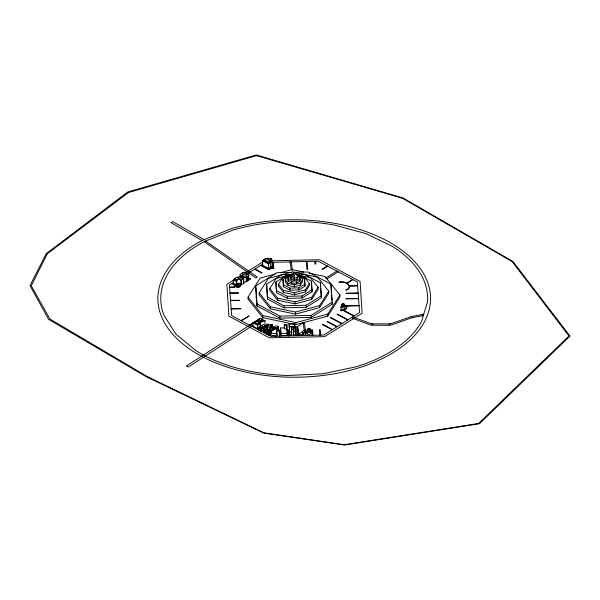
<?xml version="1.0" encoding="UTF-8"?>
<svg xmlns="http://www.w3.org/2000/svg" width="600" height="600" viewBox="0 0 600 600"><rect width="100%" height="100%" fill="white"/><g stroke="black" fill="none" stroke-linecap="round" stroke-linejoin="round"><path stroke-width="0.9" d="M264.562 331.702L264.69 330.322L263.805 330.195L263.678 331.575L265.657 332.67L266.168 332.58L266.288 331.207L265.403 331.08L265.275 332.452M268.65 268.425L268.65 264.105A2.85 1.643 0 0 1 270.337 262.935L270.54 261.615L272.362 261.728L272.25 267.202A2.85 1.643 0 0 0 271.095 267.142L270.337 267.255A2.85 1.643 0 0 0 268.65 268.425L262.522 265.14L262.522 260.812L265.605 259.035M270.428 262.763L270.555 260.745A2.79 1.612 0 0 0 270.21 258.712A2.79 1.612 0 0 0 266.685 258.517L270.555 260.745M272.25 267.202L272.362 261.728M246.255 273.435A1.328 0.765 0 0 1 247.192 273.975A1.328 0.765 0 0 1 248.123 274.515A1.328 0.765 0 0 1 249.097 275.16A1.328 0.765 0 0 1 248.445 275.918L248.13 276.045A1.328 0.765 0 0 1 247.192 276.593A1.328 0.765 0 0 1 246.255 277.132A1.328 0.765 0 0 1 244.98 277.695A1.328 0.765 0 0 1 243.697 277.132A1.328 0.765 0 0 1 242.76 276.593A1.328 0.765 0 0 1 241.83 276.045A1.328 0.765 0 0 1 240.892 275.505A1.328 0.765 0 0 1 239.91 274.77A1.328 0.765 0 0 1 240.892 274.035A1.328 0.765 0 0 1 241.83 273.487A1.328 0.765 0 0 1 242.445 273.03L242.7 272.962A1.328 0.765 0 0 1 243.757 272.37A1.328 0.765 0 0 1 245.108 272.707M248.145 275.993L248.13 280.485A1.328 0.765 0 0 1 247.192 281.025A1.328 0.765 0 0 1 246.255 281.565A1.328 0.765 0 0 1 244.98 282.127A1.328 0.765 0 0 1 243.697 281.565A1.328 0.765 0 0 1 243.382 281.49M293.452 274.192C293.82 273.945 294.075 274.538 293.452 274.028M293.603 274.028L293.64 274.305M292.245 274.545L291.855 274.365C290.767 276.157 292.942 273.788 291.952 275.077M291.907 275.115L291.968 274.74M270.735 334.853A9.953 5.745 0 0 0 276.885 335.873L276.885 333.712A9.953 5.745 0 0 1 270.735 332.692L270.892 330.795L268.605 330.728L268.44 334.582C270.608 336.48 271.425 333.51 270.735 331.612M270.952 332.498L271.035 331.103M270.697 324.772L270.653 326.618A0.9 0.517 0 0 0 270.862 327M266.325 329.978L266.445 328.597L266.955 328.507L267.337 329.805M267.218 330.097L267.337 328.718M267.532 330.712L267.772 331.23L268.418 330.855L266.288 331.418L264.57 330.832L264.308 330.322L265.222 329.085L264.847 328.868L264.195 329.243L264.337 330.03M267.532 330.93L268.305 330.202L268.05 329.483L268.56 329.392L268.815 330.983L268.942 329.603M267.923 329.993L268.05 329.483M266.168 332.58L266.288 331.207M266.288 332.288L268.418 331.935M341.145 306.112L341.678 305.055L342.472 305.587L341.145 306.112L340.995 309.638A3.683 2.13 0 0 0 344.603 306.72M341.82 305.858L341.82 304.778L342.54 304.103L342.472 306.668L341.145 307.192M342.54 304.103L342.36 305.01L342.757 305.077L342.757 304.538L342.007 304.41M342.757 304.538L341.82 304.778M342.757 305.077L342.57 305.445L343.493 305.205L342.54 304.642M260.048 326.722L259.485 326.888M274.462 329.543L274.462 327.112L275.108 326.025L277.058 325.808L278.362 326.67L278.362 329.918L277.71 330.998L276.495 331.14L276.885 335.873M277.71 330.998L277.71 327.757L278.362 326.67M309.06 273.157L325.132 276.562L339.915 294.998L339.915 297.038L327.795 316.11L295.86 324.645L262.83 317.647L248.048 299.212L248.048 297.173L260.168 278.1L275.25 274.065M259.207 292.822L268.38 278.385L292.56 271.92L317.565 277.222L328.755 291.173L328.755 293.22L319.575 307.657L295.403 314.123L270.397 308.82L259.207 294.862L259.207 292.822L270.397 306.78L270.397 308.82M296.647 274.755L310.343 277.657L318.105 287.34L318.105 289.388L311.737 299.4L294.968 303.885L277.62 300.21L269.85 290.528L269.85 288.48L276.225 278.468L292.11 274.215M298.478 275.993L304.455 277.26L309.428 283.462L309.428 285.502L305.347 291.915L294.615 294.788L283.507 292.433L278.535 286.237L278.535 284.19L282.615 277.778L291.053 275.438M297.18 275.498L299.843 276.067L302.625 279.532L302.625 281.58L300.345 285.165L294.337 286.778L288.12 285.457L285.337 281.985L285.337 279.945L287.618 276.353L287.618 277.718M289.815 275.94L290.91 274.207L293.812 273.435L296.805 274.065L298.147 275.737L298.147 277.597L297.053 279.33L294.15 280.103L291.15 279.465L289.815 277.793L289.815 275.94L291.15 277.612L291.15 279.465M297.053 279.33L297.053 277.47L298.147 275.737M300.345 285.165L300.345 283.125L302.625 279.532M305.347 291.915L305.347 289.875L309.428 283.462M311.737 299.4L311.737 297.36L318.105 287.34M319.575 307.657L319.575 305.61L328.755 291.173M327.795 316.11L327.795 314.07L339.915 294.998M259.575 318.615L257.317 320.985L252.892 322.913L252.892 326.153L257.722 328.553L260.452 326.67L260.07 322.582L265.072 320.76L265.072 324.007L260.07 325.822L260.452 326.67M258.127 320.197L260.13 318.188L262.29 318.9L262.29 319.98L260.28 321.998L258.127 321.278L258.127 320.197L260.28 320.918L262.29 318.9M291.855 274.455C291.885 275.34 291.09 274.043 292.305 274.725M291.757 274.92L292.125 274.455M294.585 275.827C293.325 275.355 295.065 276.045 293.865 275.865M268.41 331.028L269.647 331.905L270.952 331.418M297.487 326.798L303.135 322.455L304.538 323.692L305.618 331.267L303.195 333.135L302.243 332.295L303.382 334.567L299.025 334.778L298.567 334.373L297.487 326.798L297.945 327.202M298.567 334.373L304.215 330.03L303.135 322.455M307.68 329.1L308.745 328.29L310.14 328.905L310.14 330.668L309.075 331.478L307.68 330.862L307.68 329.1L309.075 329.715L310.14 328.905M294.045 274.32L294.022 273.923M272.362 324.712L272.362 326.438L273.57 327.097L273.57 328.68L271.987 329.767A0.84 0.488 0 0 1 270.435 329.858L269.16 329.183L269.16 327.593L270.697 326.505M273.57 327.097L271.987 328.185A0.84 0.488 0 0 0 271.425 327.577M257.722 328.553L257.722 325.312L260.452 323.43M254.73 322.163L256.92 320.692L259.478 321.96L259.478 323.04L260.017 322.995L259.358 322.748L257.28 324.51L254.73 323.25L254.73 322.163L257.28 323.43L259.478 321.96M293.513 276.99L293.993 277.403L293.513 276.99L293.513 277.53L293.993 277.403M236.333 280.365L234.87 279.6L234.87 278.46L237.067 277.05L239.985 278.618M235.733 284.595L233.333 283.343L233.333 280.103L234.75 279.195M237.067 280.748L237.067 279.608L239.265 278.19M236.535 284.197L236.535 280.14L240.788 277.41L243.45 278.79L243.45 283.657L240.93 284.82L240.93 279.952M240.233 284.572A3.285 1.897 0 0 1 240.63 284.692L241.32 285.022L241.32 280.155L243.45 278.79M251.595 326.22L188.25 366.998L186.322 366L260.212 318.435L249.555 325.14M265.485 327.375L265.485 326.483L266.22 326.01L267.593 326.767L266.22 326.475L266.595 324.93L268.043 324.007L269.04 324.525L269.04 326.272L266.483 327.9L264.9 327.075L266.82 325.425M264.9 327.075L266.82 325.853M267.593 327.195L267.593 325.447L269.04 324.525M266.483 327.9L266.483 327L267.218 326.528L267.218 327M270.6 331.665L275.243 328.71L275.243 327.63M233.692 282.397L229.388 285.105L231.697 315.69L270.788 336.382L323.767 335.048L359.603 312.48L357.3 281.888L318.21 261.202L272.73 262.343L273.157 267.998L273.78 267.983L273.353 262.327M246.757 274.163L263.077 263.888M243.833 283.335L244.29 283.05M327.067 265.89L321.975 269.1L322.665 269.46L327.757 266.257M241.005 320.618L249.173 315.9L241.373 320.812M325.635 278.16L336.877 271.08M251.535 326.19L253.065 325.23M326.933 278.91L338.228 271.793M258.105 329.663L266.692 324.705L261.472 327.99M262.043 326.168A2.265 1.305 0 0 1 263.978 327.195L264 329.452L261.225 331.192L258.712 329.858L258.712 328.26A3.69 2.13 0 0 0 262.043 326.168L263.978 327.195L260.655 329.295L260.655 330.885M261.225 331.192L261.225 329.603L264 327.862A3.157 1.823 0 0 0 263.978 327.202M266.235 333.968L268.515 332.535M270.788 331.103L274.59 328.71M352.673 279.442L346.875 283.087L346.312 282.78A8.25 4.762 0 0 0 338.895 282.022L339.135 282.3A7.695 4.44 0 0 1 345.998 283.013L347.295 283.733A7.695 4.44 0 0 1 345.772 290.183L347.438 289.778A8.25 4.762 0 0 0 349.575 286.695L349.485 286.125L357.608 285.923M352.972 279.6L347.168 283.252L349.433 285.803L357.577 285.577M266.632 334.178L268.147 333.225M271.185 331.312L274.222 329.4M255.735 290.025L255.735 285.938L276.862 272.7L291.525 272.355M295.665 274.335L304.035 274.14L320.46 282.877L321.375 297.803L306.24 307.29L283.928 307.815L267.502 299.077L266.587 284.153L281.722 274.665L292.875 274.403M296.94 275.505L300.623 275.415L311.483 281.19L312.082 291.75L302.085 298.013L287.332 298.365L276.48 292.59L275.873 282.03L285.877 275.767L290.483 275.655M298.005 275.452L304.582 278.947L304.942 286.147L298.89 289.942L289.957 290.16L283.38 286.657L283.013 279.457L291.3 274.358M299.97 278.962L299.97 281.01L296.663 283.08L291.78 283.192L288.195 281.288L287.993 276.428L288.195 279.24L291.78 281.153L296.663 281.04L299.97 278.962L299.767 276.15L296.175 274.237M283.013 279.457L283.38 284.618L289.957 288.112L298.89 287.903L304.942 284.108M275.873 282.03L276.48 290.55L287.332 296.325L302.085 295.972L312.082 289.702M266.587 284.153L267.502 297.038L283.928 305.775L306.24 305.243L321.375 295.763M255.735 285.938L257.017 303.923L279.945 316.118L311.1 315.382L332.22 302.145L330.945 284.16L308.017 271.965L293.355 272.31M255.735 287.978L257.017 305.962L279.945 318.165L311.1 317.43L332.22 304.185L332.22 302.145M234.712 279.413L226.882 284.272L228.907 316.132L269.355 337.83L324.532 336.66L362.115 313.305L360.09 281.452L319.642 259.755L271.95 260.767M237.847 277.462L240.195 276.007M245.678 272.595L262.897 261.892M342.915 304.192C345.3 301.86 341.303 306.638 343.462 304.155M263.962 259.538L265.935 258.39L270.33 260.925L270.33 261.9L268.35 263.04L263.962 260.505L263.962 259.538L268.35 262.072L270.33 260.925M291.36 276.165L292.132 276.233C292.358 277.29 290.67 275.798 291.705 276.368L291.705 276.15M291.36 276.345L291.915 276.112L291.915 276.668M293.767 277.237L293.993 277.26M342.57 305.985L343.755 305.76L342.952 306.57L343.83 306.638L343.418 306.218M270.382 329.843L270.42 325.605M202.005 240.532L231.142 228.728A136.343 78.72 0 0 1 430.41 295.028A136.343 78.72 0 0 1 242.123 371.272A136.343 78.72 0 0 1 202.005 240.532L170.947 222.6L172.718 221.58L204.083 239.685M204.127 241.688L232.68 230.167A133.425 77.032 0 0 1 334.418 225.075L365.97 233.587L392.64 246.525A133.425 77.032 0 0 1 427.493 301.942L421.418 321.743A133.425 77.032 0 0 1 355.718 366.877L322.98 373.74L288.278 375.48A133.425 77.032 0 0 1 195.757 350.52L175.8 334.043L163.913 315.142A133.425 77.032 0 0 1 204.127 241.688L255.87 277.905L257.303 277.072L205.35 240.907M412.785 317.423L390.668 325.245L371.31 325.245L352.29 318.225L353.25 317.115L372.892 324.33M261.885 320.962L261.907 321.457L262.507 321.097M389.062 324.315L411.338 316.59L423.72 314.243M308.243 329.168A1.838 1.057 0 0 0 307.087 329.993L306.938 330.233A1.328 0.765 0 0 0 306.81 331.44L306.99 333.705A1.8 1.035 0 0 0 308.94 334.485A1.8 1.035 0 0 0 310.53 333.472L310.695 331.395A1.328 0.765 0 0 0 310.815 330.188L310.725 330.053A1.838 1.057 0 0 0 310.058 329.332M310.522 333.435L310.695 333.382A1.328 0.765 0 0 0 311.048 332.317M280.567 272.647L292.103 269.565L303.705 272.025M291.15 277.612L294.15 278.243L297.053 277.47M285.337 279.945L288.12 283.418L294.337 284.73L300.345 283.125M278.535 284.19L283.507 290.392L294.615 292.74L305.347 289.875M269.85 288.48L277.62 298.163L294.968 301.845L311.737 297.36M270.397 306.78L295.403 312.075L319.575 305.61M248.048 297.173L262.83 315.608L295.86 322.605L327.795 314.07M294.562 275.692L293.97 275.452M248.145 280.425L248.445 280.35A1.328 0.765 0 0 0 248.722 279.15M270.428 262.222L271.095 262.275A2.85 1.643 0 0 1 272.25 262.335M411.982 317.7L423.322 315.548M266.325 328.897L267.218 329.017M265.215 329.085L268.05 329.692M263.678 330.495L264.57 330.615M267.923 329.775L268.815 329.903M265.275 331.373L266.168 331.5M422.123 314.858L423.607 314.618M274.462 327.112L275.767 327.975L277.71 327.757M275.243 328.71L276.495 328.972L276.885 333.712M293.062 326.933L294.945 326.858L295.575 331.86L295.575 334.89L293.692 334.965L293.062 326.933L293.692 334.965M293.692 331.942L295.575 331.86M284.288 327.877L280.462 328.005L280.995 335.603L287.34 335.392L286.942 329.25A2.52 1.455 0 0 1 284.288 327.877L284.288 324.638L286.8 324.555L286.942 330.69M280.462 328.005L280.995 333.442L287.34 333.233M289.11 324.09L294.593 323.91L294.832 326.423L289.358 326.603L289.11 324.09L289.358 329.625M291.18 329.565L293.01 329.505M269.933 258.9L271.657 258.847L271.965 262.103L271.965 261.562M291.315 326.64L289.373 326.692L289.785 335.19L291.735 335.138L291.315 326.64L291.735 335.138M289.785 331.86L291.735 331.808M229.545 287.1L234.375 286.905A3.885 2.243 0 0 1 235.335 285.548L231.833 283.567M229.567 287.4L234.78 287.28A3.555 2.055 0 0 1 235.44 285.81M229.98 292.897L238.68 292.987L230.002 293.205M358.14 292.98L345.96 293.288L358.163 293.34M230.535 300.278L239.46 300.368L230.558 300.585M358.553 298.44L345.87 298.763L358.575 298.77M231.165 308.7L241.005 308.715L231.188 308.955M345.938 305.775L359.077 305.445M346.298 306.105L359.1 305.79M304.748 329.76L305.475 329.737L305.903 335.498M289.072 275.663L290.858 275.618M371.67 323.88L390.33 323.88M342.472 305.587L341.407 305.587L341.407 307.207M291.907 274.987L291.487 274.868M343.493 305.205L342.93 305.955L343.41 306.233M343.493 305.745L342.938 304.71M306.945 333.472L306.81 333.428A1.328 0.765 0 0 1 306.938 332.212M344.093 304.755L346.485 306.308A5.498 3.173 0 0 1 344.212 310.23L341.752 310.673L340.455 310.627L340.642 310.275A4.853 2.805 0 0 0 345.81 308.722A4.853 2.805 0 0 0 344.678 305.43M261.93 319.538L265.072 320.76M271.965 266.423L272.362 266.595M252.892 322.913L257.722 325.312M234.87 278.46L237.067 279.608M233.333 280.103L236.535 281.767M258.33 327.585L257.745 327.877M266.595 324.93L267.593 325.447M265.485 326.483L266.483 327M264.9 326.647L265.485 326.947M342.173 323.46L330.623 317.377L330.142 317.655L341.685 323.767M260.925 265.237L268.905 269.468A6.038 3.488 0 0 1 272.745 268.028L273.765 268.207A6.195 3.577 0 0 0 268.853 269.812L260.61 265.44M343.845 310.32L354.27 315.84M343.222 310.485L353.85 316.11M254.97 268.995L262.155 272.79L261.712 273.075L254.528 269.272M348.09 319.733L337.418 314.085L336.998 314.355L347.663 320.002M248.392 277.725L250.77 278.985L250.343 279.255L248.752 278.415M337.178 326.61L327.435 321.45L327.045 321.697L336.788 326.85M332.543 329.528L322.733 324.33L322.343 324.577L332.153 329.767M232.163 283.358L235.808 285.285M258.712 328.26L261.225 329.603M262.522 260.812L268.65 264.105M241.32 280.155L240.63 279.832A3.285 1.897 0 0 0 236.535 280.14M269.16 327.593L270.36 328.155A0.84 0.488 0 0 1 270.99 327.57M268.942 330.69L268.56 329.392M291.705 276.233L292.132 276.548M264.195 329.243L265.087 329.595M304.215 330.03L305.618 331.267M342.472 306.668L341.947 306.135L341.933 307.2M310.522 331.447L310.53 331.485A1.8 1.035 0 0 1 308.94 332.498A1.8 1.035 0 0 1 306.99 331.725L306.945 331.493M291.142 261.877L292.612 270.705M290.002 261.907L291.33 269.88M303.022 332.048L303.382 334.567M298.185 328.89L298.545 331.41M298.785 333.097L299.025 334.778M297.712 335.707L296.55 326.55L295.455 326.603L296.61 335.73M295.155 331.553L294.945 326.858M287.1 333L287.34 335.392M289.785 335.19L289.358 326.603M315.697 261.263L315.9 264.015L315.038 264.038L314.827 261.285M320.73 335.123L320.317 329.663L319.41 329.685L319.822 335.153M312.952 335.325L312.532 329.775L311.64 329.798L312.06 335.347M307.155 261.48L307.755 269.43L306.93 269.445L306.33 261.502M304.868 331.403L305.183 335.52M288.862 335.925L288.413 329.94L287.715 329.955L288.165 335.947M280.155 336.142L279.697 330.075L279.015 330.09L279.472 336.165M331.395 292.5L330.945 284.16M331.522 294.293L331.965 300.593M332.093 302.392L332.22 304.185M320.595 286.763L320.46 282.877M320.722 288.6L321.18 295.043M311.603 284.94L311.483 281.19M311.722 286.642L312.082 291.75M304.942 286.147L304.582 278.947M299.97 281.01L299.767 276.15M256.185 296.317L256.373 299.017M343.312 304.778L343.312 305.317M342.938 305.505L342.938 306.045M342.195 304.043L342.195 305.123L343.02 303.51A3.683 2.13 0 0 1 344.722 305.955A3.683 2.13 0 0 1 340.995 307.478M341.678 305.055L341.678 307.582M311.1 315.382L311.1 317.43M309.075 329.715L309.075 331.478M306.24 305.243L306.24 307.29M302.085 295.972L302.085 298.013M298.89 287.903L298.89 289.942M296.663 281.04L296.663 283.08M295.86 322.605L295.86 324.645M295.403 312.075L295.403 314.123M294.968 301.845L294.968 303.885M294.615 292.74L294.615 294.788M294.593 323.91L294.593 326.933M294.562 275.535L294.465 275.94M294.337 284.73L294.337 286.778M294.15 278.243L294.15 280.103M291.705 275.962L291.705 276.548M291.78 281.153L291.78 283.192M289.957 288.112L289.957 290.16M288.195 279.24L288.195 281.288M288.12 283.418L288.12 285.457M287.332 296.325L287.332 298.365M286.8 324.555L286.8 329.955M283.928 305.775L283.928 307.815M283.507 290.392L283.507 292.433M283.38 284.618L283.38 286.657M280.995 333.442L280.995 335.603M279.945 316.118L279.945 318.165M277.62 298.163L277.62 300.21M276.48 290.55L276.48 292.59M276.495 327.892L276.495 331.14M275.767 327.975L275.767 329.055M271.987 325.553L272.017 329.782M271.657 258.847L271.657 262.305M271.507 261.368L271.507 261.907M270.675 262.327L270.675 267.195M270.653 331.688L270.653 334.928M270.188 331.86L270.188 335.1M269.647 331.905L269.647 335.153M269.115 331.822L269.115 335.07M268.688 331.627L268.688 334.868M268.35 262.072L268.35 263.04M268.305 329.985L268.282 332.228M267.772 331.23L267.772 332.31M267.502 297.038L267.502 299.077M267.397 331.013L267.405 332.1M266.445 328.597L266.445 329.678M266.22 326.01L266.22 326.475M265.657 331.59L265.657 332.67M265.403 331.08L265.403 332.16M264.585 330.54L264.585 329.46L264.57 330.832M264.06 330.705L264.06 331.785M262.83 315.608L262.83 317.647M260.28 320.918L260.28 321.998M257.28 323.43L257.28 324.51M257.017 303.923L257.017 305.962M247.192 276.593L247.192 281.025M246.255 277.132L246.255 281.565M243.697 277.132L243.697 281.565M242.76 276.593L242.76 278.362M241.83 276.045L241.83 277.822M240.892 275.505L240.892 278.168M259.582 329.745A3.69 2.13 0 0 1 258.712 329.858M263.73 328.418A2.265 1.305 0 0 1 263.978 328.793A3.157 1.823 0 0 1 264 329.452M272.362 326.438A0.9 0.517 0 0 1 271.478 327.18M286.942 326.002A2.52 1.455 0 0 1 284.288 324.638M239.01 286.433A1.245 0.72 0 0 1 237.93 287.513A1.245 0.72 0 0 1 236.85 286.433M236.722 285.9A1.245 0.72 0 0 1 237.608 285.015A1.245 0.72 0 0 1 239.138 285.525M240.263 284.865A2.618 1.507 0 0 1 238.417 287.145A2.618 1.507 0 0 1 235.485 285.293M246.413 274.267A2.228 1.282 0 0 1 244.808 276.293A2.228 1.282 0 0 1 242.572 274.478M270.877 260.31A2.79 1.612 0 0 1 270.555 261.72M259.267 323.392L260.055 323.415L259.267 323.392M262.65 320.595C263.483 321.54 263.31 318.743 262.65 320.595M244.185 273.435L245.025 273.502L244.185 273.435M343.718 304.373L344.535 305.108L343.702 304.98L344.535 304.312L343.718 304.373M257.73 323.918L258.502 324.007L257.73 323.918M257.73 324.457L258.502 324.555L257.73 324.457M270.705 324.757L270.653 324.885A0.9 0.517 0 0 0 271.86 325.418A0.9 0.517 0 0 0 272.183 324.562A0.9 0.517 0 0 0 270.705 324.757M261.638 320.572L262.545 320.7L261.697 320.505M47.34 253.725L31.275 285.795L49.92 319.013L147.337 376.597L263.835 432.772L344.303 444.697L478.65 423.45L568.957 335.978L512.145 261.593L402.57 198.33L256.493 155.648L128.565 192.51L47.34 253.725M46.305 253.62L30 285.6L48.593 319.365L146.145 376.673L263.685 433.08L344.55 445.05L479.52 423.705L570 336.06L512.888 261.435L402.862 197.91L256.298 154.95L127.695 192.007L46.305 253.62M270.735 325.822A0.84 0.488 0 0 0 272.017 325.425A0.84 0.488 0 0 0 270.78 324.983A0.84 0.488 0 0 0 270.735 325.822M236.212 285.728A2.618 1.507 0 0 0 240.57 285A2.618 1.507 0 0 0 237.3 283.185A2.618 1.507 0 0 0 236.212 285.728M237.045 285.21A1.245 0.72 0 0 0 239.138 284.888A1.245 0.72 0 0 0 237.608 284.002A1.245 0.72 0 0 0 237.045 285.21M243.18 274.493A2.228 1.282 0 0 0 246.795 273.712A2.228 1.282 0 0 0 243.817 272.295A2.228 1.282 0 0 0 243.18 274.493"/></g></svg>
